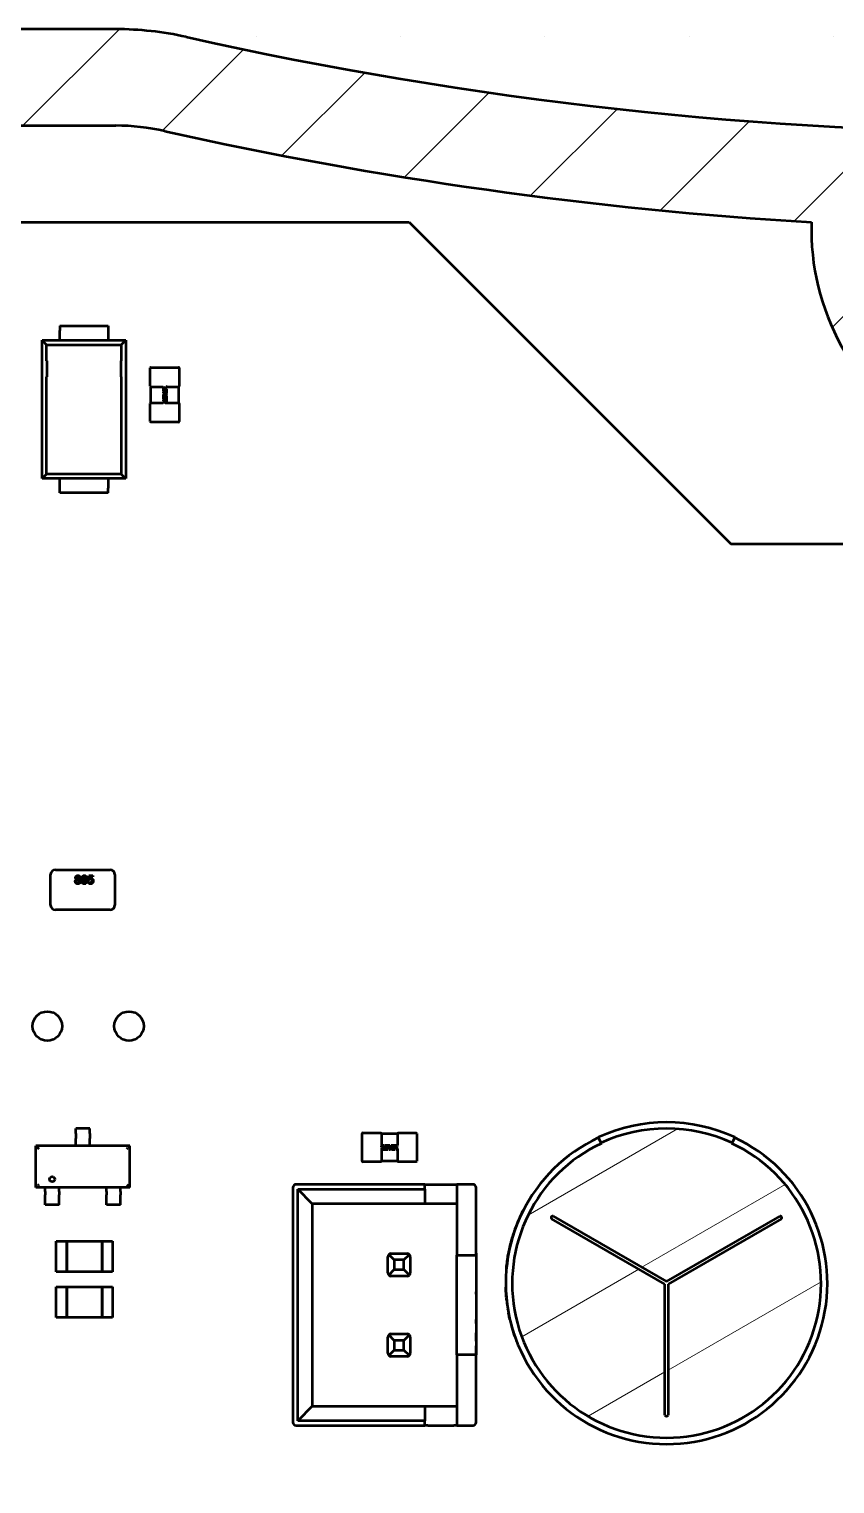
# Model space of a CAD drawing. Header units: millimetres. Extents: x 0 to 841, y 0 to 594.
# Drawn here: x 413.59 to 438.65, y 272.38 to 317.62 of the extents above; entities that cross this region are included whole.
import ezdxf

# ---------------------------------------------------------------- set-up
doc = ezdxf.new("R2010")
doc.units = ezdxf.units.MM
doc.layers.add('Hatch (ISO)', color=7, linetype='Continuous', lineweight=18)
doc.layers.add('Visible (ISO)', color=7, linetype='Continuous', lineweight=50)

msp = doc.modelspace()

# ---------------------------------------------------------------- hatches: boundary and pattern name
at = {"layer": 'Hatch (ISO)'}
h = msp.add_hatch(dxfattribs=at)
h.set_pattern_fill('ANSI31', color=256, scale=25.4, style=0)
h.set_pattern_definition([(45, (0, 0), (-2.245064, 2.245064), [])])
edge = h.paths.add_edge_path()
edge.add_ellipse((416.288, 307.621), major_axis=(-9.758, 2.186), ratio=1, start_angle=270, end_angle=282.6294)
edge.add_line((416.288, 317.621), (382.416, 317.621))
edge.add_ellipse((382.416, 312.621), major_axis=(-5, 0), ratio=1, start_angle=270, end_angle=360)
edge.add_line((377.416, 312.621), (377.416, 210.621))
edge.add_ellipse((382.416, 210.621), major_axis=(0, -5), ratio=1, start_angle=270, end_angle=360)
edge.add_line((382.416, 205.621), (416.288, 205.621))
edge.add_ellipse((416.288, 215.621), major_axis=(10, 0), ratio=1, start_angle=270, end_angle=282.6294)
edge.add_ellipse((445.416, 85.621), major_axis=(120.242, 26.942), ratio=1, start_angle=64.74122, end_angle=90, ccw=False)
edge.add_ellipse((474.544, 215.621), major_axis=(9.758, -2.186), ratio=1, start_angle=270, end_angle=282.6294)
edge.add_line((474.544, 205.621), (558.416, 205.621))
edge.add_ellipse((558.416, 210.621), major_axis=(5, 0), ratio=1, start_angle=270, end_angle=360)
edge.add_line((563.416, 210.621), (563.416, 312.621))
edge.add_ellipse((558.416, 312.621), major_axis=(0, 5), ratio=1, start_angle=270, end_angle=360)
edge.add_line((558.416, 317.621), (474.544, 317.621))
edge.add_ellipse((474.544, 307.621), major_axis=(-10, 0), ratio=1, start_angle=270, end_angle=282.6294)
edge.add_ellipse((445.416, 437.621), major_axis=(-120.242, -26.942), ratio=1, start_angle=64.74122, end_angle=90, ccw=False)
edge = h.paths.add_edge_path(flags=0)
edge.add_line((388.916, 208.621), (388.916, 210.621))
edge.add_ellipse((382.416, 210.621), major_axis=(0, 6.5), ratio=1, start_angle=270, end_angle=363.5049)
edge.add_line((382.019, 217.108), (380.416, 217.108))
edge.add_line((380.416, 217.108), (380.416, 221.814))
edge.add_spline(control_points=[(380.416, 221.814), (380.416, 222.421), (380.5, 223.145), (380.692, 224.324), (380.822, 224.956), (381.036, 226.225), (381.109, 226.863), (381.109, 228.037), (381.036, 228.675), (380.822, 229.944), (380.692, 230.576), (380.5, 231.755), (380.416, 232.479), (380.416, 233.086)], knot_values=[1.346639, 1.346639, 1.346639, 1.346639, 1.528836, 1.528836, 1.705012, 1.705012, 1.881187, 1.881187, 2.057362, 2.057362, 2.233538, 2.233538, 2.415734, 2.415734, 2.415734, 2.415734], degree=3, periodic=0)
edge.add_line((380.416, 233.086), (380.416, 241.621))
edge.add_ellipse((380.416, 244.121), major_axis=(2.5, 0), ratio=1, start_angle=270, end_angle=450)
edge.add_line((380.416, 246.621), (380.416, 276.621))
edge.add_ellipse((380.416, 279.121), major_axis=(2.5, 0), ratio=1, start_angle=270, end_angle=450)
edge.add_line((380.416, 281.621), (380.416, 306.121))
edge.add_line((380.416, 306.121), (382.489, 306.121))
edge.add_ellipse((382.416, 312.621), major_axis=(6.5, 0.073), ratio=1, start_angle=270, end_angle=359.355)
edge.add_line((388.916, 312.621), (388.916, 314.621))
edge.add_line((388.916, 314.621), (416.288, 314.621))
edge.add_ellipse((416.288, 307.621), major_axis=(7, 0), ratio=1, start_angle=77.3706, end_angle=90, ccw=False)
edge.add_ellipse((445.416, 437.621), major_axis=(123.169, -27.598), ratio=1, start_angle=270, end_angle=279.22446)
edge.add_ellipse((445.416, 311.397), major_axis=(-0.223, -7.497), ratio=1, start_angle=270, end_angle=453.4049)
edge.add_ellipse((445.416, 437.621), major_axis=(126.001, 7.497), ratio=1, start_angle=270, end_angle=279.22446)
edge.add_ellipse((474.544, 307.621), major_axis=(6.831, 1.531), ratio=1, start_angle=77.3706, end_angle=90, ccw=False)
edge.add_line((474.544, 314.621), (535.916, 314.621))
edge.add_ellipse((538.416, 314.621), major_axis=(0, -2.5), ratio=1, start_angle=270, end_angle=450)
edge.add_line((540.916, 314.621), (551.918, 314.621))
edge.add_line((551.918, 314.621), (551.918, 312.445))
edge.add_ellipse((558.416, 312.621), major_axis=(0.176, -6.498), ratio=1, start_angle=270, end_angle=359.0971)
edge.add_line((558.489, 306.121), (560.416, 306.121))
edge.add_line((560.416, 306.121), (560.416, 217.108))
edge.add_line((560.416, 217.108), (558.813, 217.108))
edge.add_ellipse((558.416, 210.621), major_axis=(-6.488, 0.397), ratio=1, start_angle=270, end_angle=361.9571)
edge.add_line((551.918, 210.796), (551.918, 208.621))
edge.add_line((551.918, 208.621), (540.916, 208.621))
edge.add_ellipse((538.416, 208.621), major_axis=(0, 2.5), ratio=1, start_angle=270, end_angle=450)
edge.add_line((535.916, 208.621), (474.544, 208.621))
edge.add_ellipse((474.544, 215.621), major_axis=(-7, 0), ratio=1, start_angle=77.3706, end_angle=90, ccw=False)
edge.add_ellipse((445.416, 85.621), major_axis=(-123.169, 27.598), ratio=1, start_angle=270, end_angle=279.22446)
edge.add_ellipse((445.416, 211.844), major_axis=(0.223, 7.497), ratio=1, start_angle=270, end_angle=453.4049)
edge.add_ellipse((445.416, 85.621), major_axis=(-126.001, -7.497), ratio=1, start_angle=270, end_angle=279.22446)
edge.add_ellipse((416.288, 215.621), major_axis=(-6.831, -1.531), ratio=1, start_angle=77.3706, end_angle=90, ccw=False)
edge.add_line((416.288, 208.621), (388.916, 208.621))
edge = h.paths.add_edge_path(flags=0)
edge.add_ellipse((557.666, 211.371), major_axis=(0, 2.172), ratio=1, start_angle=0, end_angle=360)
edge = h.paths.add_edge_path(flags=0)
edge.add_ellipse((557.666, 311.871), major_axis=(0, 2.172), ratio=1, start_angle=0, end_angle=360)
edge = h.paths.add_edge_path(flags=0)
edge.add_ellipse((383.166, 311.871), major_axis=(0, 2.172), ratio=1, start_angle=0, end_angle=360)
edge = h.paths.add_edge_path(flags=0)
edge.add_ellipse((383.166, 211.371), major_axis=(0, 2.172), ratio=1, start_angle=0, end_angle=360)
edge = h.paths.add_edge_path(flags=0)
edge.add_ellipse((445.416, 214.344), major_axis=(0, 2), ratio=1, start_angle=0, end_angle=360)
edge = h.paths.add_edge_path(flags=0)
edge.add_ellipse((445.416, 308.897), major_axis=(0, 2), ratio=1, start_angle=0, end_angle=360)
h = msp.add_hatch(dxfattribs=at)
h.set_pattern_fill('ANSI31', color=256, scale=25.4, angle=-15, style=0)
h.set_pattern_definition([(30, (0, 0), (-1.587501, 2.74963), [])])
edge = h.paths.add_edge_path()
edge.add_ellipse((433.416, 278.621), major_axis=(-4.365, 2.035), ratio=1, start_angle=270, end_angle=320)
edge.add_line((431.381, 282.985), (431.387, 282.972))
edge.add_ellipse((433.416, 278.621), major_axis=(-4.351, -2.029), ratio=1, start_angle=270, end_angle=580)
edge.add_line((435.445, 282.972), (435.451, 282.985))
edge = h.paths.add_edge_path(flags=0)
edge.add_ellipse((433.416, 274.547), major_axis=(-0.0267, -0.05), ratio=1, start_angle=326.1635, end_angle=450)
edge.add_line((433.466, 274.521), (433.466, 278.592))
edge.add_line((433.466, 278.592), (436.992, 280.627))
edge.add_ellipse((436.941, 280.656), major_axis=(0.0583, -0.0009), ratio=1, start_angle=331.8035, end_angle=450)
edge.add_line((436.942, 280.714), (433.416, 278.678))
edge.add_line((433.416, 278.678), (429.89, 280.714))
edge.add_ellipse((429.874, 280.666), major_axis=(-0.0385, 0.0333), ratio=1, start_angle=291.6939, end_angle=450)
edge.add_line((429.84, 280.627), (433.366, 278.592))
edge.add_line((433.366, 278.592), (433.366, 274.521))

# ---------------------------------------------------------------- linework, layer by layer
at = {"layer": 'Visible (ISO)'}
for p, q in [((416.288, 317.621), (382.416, 317.621)), ((388.916, 314.621), (416.288, 314.621)), ((405.916, 311.621), (425.416, 311.621)), ((425.416, 311.621), (435.416, 301.621)), ((414.551, 308.399), (414.551, 308.249)), ((414.551, 308.399), (416.051, 308.399)), ((414.551, 307.949), (414.551, 308.249)), ((416.051, 308.399), (416.051, 308.249)), ((416.051, 308.249), (416.051, 307.949)), ((414.001, 307.949), (414.141, 307.81)), ((414.001, 303.649), (414.001, 307.949)), ((414.001, 307.949), (414.551, 307.949)), ((414.141, 307.81), (416.46, 307.81)), ((414.141, 307.31), (414.141, 307.81)), ((414.551, 307.949), (416.051, 307.949)), ((416.051, 307.949), (416.601, 307.949)), ((416.46, 307.81), (416.601, 307.949)), ((416.46, 307.81), (416.46, 307.31)), ((416.601, 307.949), (416.601, 303.649)), ((414.142, 307.31), (414.142, 306.81)), ((416.46, 306.81), (416.46, 307.31)), ((414.141, 303.788), (414.141, 306.81)), ((416.46, 306.81), (416.46, 303.788)), ((417.364, 306.523), (417.364, 307.086)), ((417.383, 307.104), (418.245, 307.104)), ((418.264, 307.086), (418.264, 306.523)), ((417.383, 306.004), (417.383, 306.504)), ((417.383, 306.504), (417.402, 306.504)), ((417.402, 306.504), (417.759, 306.504)), ((417.759, 306.505), (417.759, 306.37)), ((417.759, 306.37), (417.88, 306.335)), ((417.759, 306.355), (417.759, 306.302)), ((417.88, 306.32), (417.759, 306.355)), ((417.759, 306.302), (417.845, 306.26)), ((417.88, 306.264), (417.772, 306.321)), ((417.772, 306.321), (417.88, 306.29)), ((417.782, 306.397), (417.783, 306.452)), ((417.805, 306.391), (417.782, 306.397)), ((417.783, 306.452), (417.783, 306.489)), ((417.783, 306.489), (417.88, 306.461)), ((417.827, 306.436), (417.805, 306.442)), ((417.805, 306.442), (417.805, 306.391)), ((417.827, 306.384), (417.827, 306.436)), ((417.857, 306.376), (417.827, 306.384)), ((417.88, 306.495), (417.845, 306.505)), ((417.848, 306.504), (418.227, 306.504)), ((417.88, 306.426), (417.857, 306.432)), ((417.857, 306.432), (417.857, 306.376)), ((417.88, 306.461), (417.88, 306.495)), ((417.88, 306.335), (417.88, 306.426)), ((417.88, 306.29), (417.88, 306.32)), ((418.227, 306.504), (418.245, 306.504)), ((418.245, 306.504), (418.245, 306.004)), ((417.364, 305.423), (417.364, 305.986)), ((417.383, 306.004), (417.402, 306.004)), ((417.402, 306.004), (417.759, 306.004)), ((417.845, 306.26), (417.759, 306.264)), ((417.759, 306.264), (417.759, 306.213)), ((417.759, 306.213), (417.857, 306.185)), ((417.782, 306.195), (417.759, 306.201)), ((417.759, 306.201), (417.759, 306.112)), ((417.759, 306.112), (417.88, 306.078)), ((417.814, 306.037), (417.759, 306.093)), ((417.759, 306.093), (417.759, 306.054)), ((417.759, 306.054), (417.81, 306.004)), ((417.807, 306.004), (417.759, 306.017)), ((417.759, 306.017), (417.759, 306.004)), ((417.88, 306.207), (417.773, 306.238)), ((417.773, 306.238), (417.88, 306.232)), ((417.782, 306.14), (417.782, 306.195)), ((417.805, 306.133), (417.782, 306.14)), ((417.804, 306.004), (417.809, 306.004)), ((417.827, 306.178), (417.805, 306.185)), ((417.805, 306.185), (417.805, 306.133)), ((417.88, 306.064), (417.814, 306.037)), ((417.82, 306.004), (417.88, 306.028)), ((417.822, 306.004), (418.227, 306.004)), ((417.827, 306.127), (417.827, 306.178)), ((417.857, 306.118), (417.827, 306.127)), ((417.857, 306.185), (417.857, 306.118)), ((417.88, 306.232), (417.88, 306.264)), ((417.88, 306.078), (417.88, 306.207)), ((417.88, 306.028), (417.88, 306.064)), ((418.227, 306.004), (418.245, 306.004)), ((418.264, 305.986), (418.264, 305.423)), ((418.245, 305.404), (417.383, 305.404)), ((414.141, 303.788), (414.001, 303.649)), ((414.551, 303.649), (414.001, 303.649)), ((416.46, 303.788), (414.141, 303.788)), ((416.051, 303.649), (414.551, 303.649)), ((414.551, 303.349), (414.551, 303.649)), ((416.601, 303.649), (416.051, 303.649)), ((416.051, 303.649), (416.051, 303.349)), ((416.46, 303.788), (416.601, 303.649)), ((414.551, 303.199), (414.551, 303.349)), ((416.051, 303.199), (414.551, 303.199)), ((416.051, 303.199), (416.051, 303.349)), ((435.416, 301.621), (455.416, 301.621)), ((414.414, 291.483), (414.764, 291.483)), ((414.764, 291.483), (415.764, 291.483)), ((415.764, 291.483), (416.114, 291.483)), ((414.264, 290.383), (414.264, 291.333)), ((415.425, 291.115), (415.458, 291.118)), ((415.429, 291.168), (415.455, 291.299)), ((415.462, 291.164), (415.429, 291.168)), ((415.455, 291.299), (415.577, 291.299)), ((415.482, 291.266), (415.469, 291.2)), ((415.577, 291.266), (415.482, 291.266)), ((415.577, 291.299), (415.577, 291.266)), ((416.264, 291.333), (416.264, 290.383)), ((414.764, 290.233), (414.414, 290.233)), ((415.764, 290.233), (414.764, 290.233)), ((416.114, 290.233), (415.764, 290.233)), ((415.047, 283.278), (415.047, 283.435)), ((415.482, 283.435), (415.047, 283.435)), ((415.047, 283.278), (415.047, 283.171)), ((415.482, 283.278), (415.482, 283.435)), ((415.482, 283.278), (415.482, 283.171)), ((423.95, 282.419), (423.95, 283.282)), ((423.969, 283.301), (424.531, 283.301)), ((424.55, 283.282), (425.05, 283.282)), ((424.55, 283.282), (424.55, 283.263)), ((424.55, 283.263), (424.55, 282.905)), ((425.05, 283.282), (425.05, 283.263)), ((425.05, 283.263), (425.05, 282.905)), ((425.069, 283.301), (425.631, 283.301)), ((425.65, 283.282), (425.65, 282.419)), ((413.805, 281.6), (413.805, 282.9)), ((416.725, 282.9), (413.805, 282.9)), ((413.805, 282.9), (413.866, 282.838)), ((413.866, 282.838), (413.898, 282.806)), ((415.047, 283.171), (415.047, 283.13)), ((415.047, 283.024), (415.047, 283.13)), ((415.047, 282.9), (415.047, 283.024)), ((415.482, 282.9), (415.047, 282.9)), ((415.482, 283.171), (415.482, 283.13)), ((415.482, 283.024), (415.482, 283.13)), ((415.482, 282.9), (415.482, 283.024)), ((416.631, 282.806), (416.663, 282.838)), ((416.725, 282.9), (416.663, 282.838)), ((416.725, 281.6), (416.725, 282.9)), ((424.599, 282.905), (424.549, 282.855)), ((424.549, 282.858), (424.563, 282.905)), ((424.563, 282.905), (424.549, 282.905)), ((424.549, 282.844), (424.573, 282.785)), ((424.55, 282.86), (424.55, 282.856)), ((424.55, 282.843), (424.55, 282.438)), ((424.573, 282.785), (424.61, 282.785)), ((424.583, 282.85), (424.639, 282.905)), ((424.61, 282.785), (424.583, 282.85)), ((424.639, 282.905), (424.599, 282.905)), ((424.658, 282.905), (424.623, 282.785)), ((424.623, 282.785), (424.753, 282.785)), ((424.747, 282.905), (424.658, 282.905)), ((424.664, 282.808), (424.673, 282.838)), ((424.731, 282.808), (424.664, 282.808)), ((424.673, 282.838), (424.724, 282.838)), ((424.679, 282.86), (424.686, 282.882)), ((424.731, 282.86), (424.679, 282.86)), ((424.686, 282.882), (424.74, 282.882)), ((424.724, 282.838), (424.731, 282.86)), ((424.759, 282.905), (424.731, 282.808)), ((424.74, 282.882), (424.747, 282.905)), ((424.753, 282.785), (424.784, 282.892)), ((424.81, 282.905), (424.759, 282.905)), ((424.784, 282.892), (424.778, 282.785)), ((424.778, 282.785), (424.81, 282.785)), ((424.848, 282.905), (424.805, 282.819)), ((424.805, 282.819), (424.81, 282.905)), ((424.81, 282.785), (424.867, 282.893)), ((424.867, 282.893), (424.836, 282.785)), ((424.836, 282.785), (424.866, 282.785)), ((424.901, 282.905), (424.848, 282.905)), ((424.866, 282.785), (424.901, 282.905)), ((424.915, 282.905), (424.881, 282.785)), ((424.881, 282.785), (424.972, 282.785)), ((425.051, 282.905), (424.915, 282.905)), ((424.921, 282.808), (424.93, 282.838)), ((424.978, 282.808), (424.921, 282.808)), ((424.93, 282.838), (424.982, 282.838)), ((424.936, 282.86), (424.943, 282.882)), ((424.988, 282.86), (424.936, 282.86)), ((424.943, 282.882), (424.998, 282.882)), ((424.972, 282.785), (424.978, 282.808)), ((424.982, 282.838), (424.988, 282.86)), ((424.998, 282.882), (425.035, 282.882)), ((425.035, 282.882), (425.007, 282.785)), ((425.007, 282.785), (425.041, 282.785)), ((425.041, 282.785), (425.051, 282.819)), ((425.05, 282.817), (425.05, 282.438)), ((431.381, 282.985), (431.299, 283.161)), ((431.381, 282.985), (431.387, 282.972)), ((435.445, 282.972), (435.451, 282.985)), ((435.451, 282.985), (435.533, 283.161)), ((424.531, 282.401), (423.969, 282.401)), ((424.55, 282.438), (424.55, 282.419)), ((425.05, 282.419), (424.55, 282.419)), ((425.05, 282.438), (425.05, 282.419)), ((425.631, 282.401), (425.069, 282.401)), ((413.805, 281.6), (413.866, 281.661)), ((416.725, 281.6), (413.805, 281.6)), ((413.898, 281.693), (413.866, 281.661)), ((414.092, 281.476), (414.092, 281.6)), ((414.527, 281.6), (414.092, 281.6)), ((414.092, 281.476), (414.092, 281.369)), ((414.527, 281.476), (414.527, 281.6)), ((414.527, 281.476), (414.527, 281.369)), ((416.002, 281.476), (416.002, 281.6)), ((416.437, 281.6), (416.002, 281.6)), ((416.002, 281.476), (416.002, 281.369)), ((416.437, 281.476), (416.437, 281.6)), ((416.437, 281.476), (416.437, 281.369)), ((416.631, 281.693), (416.663, 281.661)), ((416.725, 281.6), (416.663, 281.661)), ((421.797, 281.598), (421.797, 274.298)), ((425.897, 281.698), (421.897, 281.698)), ((421.947, 274.348), (421.947, 281.548)), ((421.947, 281.548), (425.897, 281.548)), ((422.397, 281.098), (421.947, 281.548)), ((425.897, 281.548), (425.897, 281.698)), ((425.897, 281.698), (425.997, 281.698)), ((425.897, 281.548), (425.897, 281.098)), ((425.997, 281.698), (426.797, 281.698)), ((426.797, 281.698), (426.897, 281.698)), ((427.397, 281.698), (426.897, 281.698)), ((426.897, 281.698), (426.897, 279.498)), ((427.497, 279.498), (427.497, 281.598)), ((414.092, 281.329), (414.092, 281.369)), ((414.092, 281.222), (414.092, 281.329)), ((414.092, 281.065), (414.092, 281.222)), ((414.527, 281.065), (414.092, 281.065)), ((414.527, 281.329), (414.527, 281.369)), ((414.527, 281.222), (414.527, 281.329)), ((414.527, 281.065), (414.527, 281.222)), ((416.002, 281.329), (416.002, 281.369)), ((416.002, 281.222), (416.002, 281.329)), ((416.002, 281.065), (416.002, 281.222)), ((416.437, 281.065), (416.002, 281.065)), ((416.437, 281.329), (416.437, 281.369)), ((416.437, 281.222), (416.437, 281.329)), ((416.437, 281.065), (416.437, 281.222)), ((425.897, 281.098), (422.397, 281.098)), ((422.397, 281.098), (422.397, 274.798)), ((425.997, 281.098), (425.897, 281.098)), ((426.797, 281.098), (425.997, 281.098)), ((426.897, 281.098), (426.797, 281.098)), ((428.97, 280.91), (428.971, 280.91)), ((433.366, 278.592), (429.84, 280.627)), ((429.89, 280.714), (433.416, 278.678)), ((433.416, 278.678), (436.942, 280.714)), ((436.992, 280.627), (433.466, 278.592)), ((428.732, 280.372), (428.733, 280.372)), ((414.439, 278.981), (414.439, 279.93)), ((414.439, 279.93), (414.763, 279.93)), ((414.763, 279.93), (414.763, 278.981)), ((414.764, 278.981), (414.764, 279.93)), ((414.764, 279.93), (415.863, 279.93)), ((415.863, 279.93), (415.863, 278.981)), ((415.864, 278.981), (415.864, 279.93)), ((415.864, 279.93), (416.188, 279.93)), ((416.188, 279.93), (416.188, 278.981)), ((424.747, 278.948), (424.747, 279.448)), ((424.947, 279.348), (424.776, 279.518)), ((424.847, 279.548), (425.347, 279.548)), ((425.247, 279.348), (424.947, 279.348)), ((424.947, 279.348), (424.947, 279.048)), ((425.247, 279.348), (425.418, 279.518)), ((425.247, 279.048), (425.247, 279.348)), ((425.447, 279.448), (425.447, 278.948)), ((426.897, 279.498), (427.497, 279.498)), ((426.897, 279.398), (426.897, 279.498)), ((426.897, 276.498), (426.897, 279.398)), ((427.498, 279.56), (427.497, 279.56)), ((427.497, 279.498), (427.497, 279.398)), ((427.498, 279.446), (427.497, 279.446)), ((427.498, 279.404), (427.497, 279.404)), ((427.497, 279.398), (427.497, 276.498)), ((427.498, 279.285), (427.497, 279.285)), ((427.498, 279.269), (427.497, 279.269)), ((427.498, 279.181), (427.497, 279.181)), ((427.498, 279.56), (427.498, 279.446)), ((427.498, 279.446), (427.498, 279.404)), ((427.498, 279.404), (427.498, 279.285)), ((427.498, 279.269), (427.498, 279.224)), ((427.498, 279.224), (427.498, 279.181)), ((427.498, 279.181), (427.498, 279.067)), ((428.468, 279.349), (428.469, 279.349)), ((428.493, 279.503), (428.495, 279.503)), ((414.763, 278.981), (414.439, 278.981)), ((415.863, 278.981), (414.764, 278.981)), ((416.188, 278.981), (415.864, 278.981)), ((424.776, 278.877), (424.947, 279.048)), ((425.347, 278.848), (424.847, 278.848)), ((424.947, 279.048), (425.247, 279.048)), ((425.418, 278.877), (425.247, 279.048)), ((427.498, 279.067), (427.497, 279.067)), ((427.498, 279.025), (427.497, 279.025)), ((427.498, 278.907), (427.497, 278.907)), ((427.498, 278.891), (427.497, 278.891)), ((427.498, 279.067), (427.498, 279.025)), ((427.498, 279.025), (427.498, 278.907)), ((427.498, 278.907), (427.498, 278.891)), ((427.498, 278.891), (427.498, 278.846)), ((427.498, 278.846), (427.498, 278.73)), ((427.498, 278.73), (427.498, 278.643)), ((428.415, 278.675), (428.416, 278.675)), ((428.416, 278.735), (428.417, 278.735)), ((428.416, 278.732), (428.416, 278.735)), ((428.416, 278.732), (428.417, 278.732)), ((428.416, 278.73), (428.417, 278.73)), ((428.416, 278.727), (428.416, 278.73)), ((428.416, 278.727), (428.417, 278.727)), ((428.435, 279.065), (428.436, 279.065)), ((414.439, 277.56), (414.439, 278.509)), ((414.439, 278.509), (414.763, 278.509)), ((414.763, 278.509), (414.763, 277.56)), ((414.764, 277.56), (414.764, 278.509)), ((414.764, 278.509), (415.863, 278.509)), ((415.863, 278.509), (415.863, 277.56)), ((415.864, 277.56), (415.864, 278.509)), ((415.864, 278.509), (416.188, 278.509)), ((416.188, 278.509), (416.188, 277.56)), ((427.498, 278.643), (427.497, 278.643)), ((427.498, 278.641), (427.497, 278.641)), ((427.498, 278.592), (427.497, 278.592)), ((427.498, 278.584), (427.497, 278.584)), ((427.498, 278.579), (427.497, 278.579)), ((427.498, 278.422), (427.497, 278.422)), ((427.498, 278.42), (427.497, 278.42)), ((427.498, 278.382), (427.497, 278.382)), ((427.498, 278.381), (427.497, 278.381)), ((427.498, 278.381), (427.497, 278.381)), ((427.498, 278.361), (427.497, 278.361)), ((427.498, 278.643), (427.498, 278.641)), ((427.498, 278.641), (427.498, 278.592)), ((427.498, 278.592), (427.498, 278.584)), ((427.498, 278.584), (427.498, 278.579)), ((427.498, 278.579), (427.498, 278.422)), ((427.498, 278.422), (427.498, 278.42)), ((427.498, 278.42), (427.498, 278.407)), ((427.498, 278.407), (427.498, 278.382)), ((427.498, 278.382), (427.498, 278.381)), ((427.498, 278.381), (427.498, 278.381)), ((427.498, 278.288), (427.498, 278.361)), ((427.498, 278.288), (427.498, 278.176)), ((428.416, 278.516), (428.417, 278.516)), ((428.416, 278.498), (428.417, 278.498)), ((428.418, 278.437), (428.418, 278.437)), ((433.366, 274.521), (433.366, 278.592)), ((433.466, 278.592), (433.466, 274.521)), ((427.498, 278.131), (427.497, 278.131)), ((427.498, 278.118), (427.497, 278.118)), ((427.498, 277.998), (427.497, 277.998)), ((427.498, 277.959), (427.497, 277.959)), ((427.498, 277.957), (427.497, 277.957)), ((427.498, 277.956), (427.497, 277.956)), ((427.498, 277.953), (427.497, 277.953)), ((427.498, 278.176), (427.498, 278.131)), ((427.498, 278.118), (427.498, 277.998)), ((427.498, 277.998), (427.498, 277.959)), ((427.498, 277.959), (427.498, 277.957)), ((427.498, 277.957), (427.498, 277.956)), ((427.498, 277.956), (427.498, 277.953)), ((428.433, 278.192), (428.434, 278.192)), ((428.436, 278.165), (428.437, 278.165)), ((428.436, 278.164), (428.436, 278.165)), ((428.436, 278.164), (428.437, 278.164)), ((428.436, 278.163), (428.437, 278.163)), ((428.441, 278.113), (428.442, 278.113)), ((428.441, 278.11), (428.441, 278.113)), ((428.441, 278.11), (428.442, 278.11)), ((428.467, 277.901), (428.468, 277.901)), ((428.468, 277.894), (428.469, 277.894)), ((428.47, 277.883), (428.471, 277.883)), ((428.48, 277.818), (428.481, 277.818)), ((428.48, 277.815), (428.48, 277.818)), ((428.48, 277.815), (428.481, 277.815)), ((428.482, 277.803), (428.481, 277.809)), ((428.483, 277.801), (428.482, 277.803)), ((414.763, 277.56), (414.439, 277.56)), ((415.863, 277.56), (414.764, 277.56)), ((416.188, 277.56), (415.864, 277.56)), ((427.498, 277.706), (427.497, 277.706)), ((427.498, 277.493), (427.497, 277.493)), ((427.498, 277.377), (427.497, 277.377)), ((427.498, 277.706), (427.498, 277.493)), ((427.498, 277.377), (427.498, 277.493)), ((427.498, 277.377), (427.498, 277.083)), ((428.519, 277.606), (428.518, 277.608)), ((428.546, 277.485), (428.547, 277.485)), ((428.551, 277.464), (428.552, 277.464)), ((424.747, 276.448), (424.747, 276.948)), ((424.947, 276.848), (424.776, 277.018)), ((424.847, 277.048), (425.347, 277.048)), ((425.247, 276.848), (425.418, 277.018)), ((425.447, 276.948), (425.447, 276.448)), ((427.498, 276.822), (427.498, 277.083)), ((428.59, 277.31), (428.589, 277.313)), ((428.591, 277.306), (428.592, 277.306)), ((428.606, 277.25), (428.608, 277.25)), ((428.652, 277.098), (428.653, 277.098)), ((428.692, 276.98), (428.693, 276.98)), ((428.699, 276.959), (428.7, 276.959)), ((424.776, 276.377), (424.947, 276.548)), ((425.247, 276.848), (424.947, 276.848)), ((424.947, 276.848), (424.947, 276.548)), ((424.947, 276.548), (425.247, 276.548)), ((425.247, 276.548), (425.247, 276.848)), ((425.418, 276.377), (425.247, 276.548)), ((426.897, 276.398), (426.897, 276.498)), ((427.498, 276.726), (427.497, 276.726)), ((427.497, 276.498), (427.497, 276.398)), ((427.498, 276.822), (427.498, 276.726)), ((427.498, 276.726), (427.498, 276.676)), ((427.498, 276.426), (427.498, 276.676)), ((427.498, 276.322), (427.498, 276.426)), ((428.758, 276.801), (428.759, 276.801)), ((428.78, 276.745), (428.781, 276.745)), ((428.844, 276.593), (428.845, 276.593)), ((425.347, 276.348), (424.847, 276.348)), ((427.497, 276.398), (426.897, 276.398)), ((426.897, 276.398), (426.897, 274.198)), ((427.497, 274.298), (427.497, 276.398)), ((427.498, 276.322), (427.497, 276.322)), ((422.397, 274.798), (421.947, 274.348)), ((422.397, 274.798), (425.897, 274.798)), ((425.897, 274.798), (425.997, 274.798)), ((425.897, 274.798), (425.897, 274.348)), ((425.997, 274.798), (426.797, 274.798)), ((426.797, 274.798), (426.897, 274.798)), ((421.897, 274.198), (425.897, 274.198)), ((425.897, 274.348), (421.947, 274.348)), ((425.897, 274.198), (425.897, 274.348)), ((425.997, 274.198), (425.897, 274.198)), ((425.997, 274.198), (426.797, 274.198)), ((426.897, 274.198), (426.797, 274.198)), ((426.897, 274.198), (427.397, 274.198))]:
    msp.add_line(p, q, dxfattribs=at)
for centre, radius in [((414.162, 286.621), 0.457), ((416.702, 286.621), 0.457), ((414.31, 281.86), 0.0812)]:
    msp.add_circle(centre, radius, dxfattribs=at)
for centre, radius, start, end in [((416.288, 307.621), 10, 77.3706, 90), ((445.416, 437.621), 123.223, 257.37061, 282.62939), ((416.288, 307.621), 7, 77.3706, 90), ((445.416, 437.621), 126.223, 257.37061, 266.59507), ((445.416, 311.397), 7.5, 178.2975, 1.7025), ((417.383, 307.086), 0.0187, 90, 180), ((418.245, 307.086), 0.0187, 0, 90), ((417.383, 306.523), 0.0187, 180, 270), ((418.245, 306.523), 0.0187, 270, 0), ((417.383, 305.986), 0.0187, 90, 180), ((418.245, 305.986), 0.0187, 0, 90), ((417.383, 305.423), 0.0187, 180, 270), ((418.245, 305.423), 0.0187, 270, 0), ((414.414, 291.333), 0.15, 90, 180), ((416.114, 291.333), 0.15, 0, 90), ((414.414, 290.383), 0.15, 180, 270), ((416.114, 290.383), 0.15, 270, 0), ((423.969, 283.282), 0.0187, 90, 180), ((424.531, 283.282), 0.0187, 0, 90), ((425.069, 283.282), 0.0187, 90, 180), ((425.631, 283.282), 0.0187, 0, 90), ((433.416, 278.621), 5.01, 65, 115), ((433.416, 278.621), 4.816, 65, 115), ((433.416, 278.621), 5, 115, 65), ((433.416, 278.621), 4.801, 115, 65), ((423.969, 282.419), 0.0187, 180, 270), ((424.531, 282.419), 0.0187, 270, 0), ((425.069, 282.419), 0.0187, 180, 270), ((425.631, 282.419), 0.0187, 270, 0), ((421.897, 281.598), 0.1, 90, 180), ((427.397, 281.598), 0.1, 0, 90), ((429.874, 280.666), 0.0509, 70.847, 229.153), ((436.941, 280.656), 0.0583, 330.9017, 89.0983), ((424.847, 279.448), 0.1, 135, 180), ((424.847, 279.448), 0.1, 90, 135), ((425.347, 279.448), 0.1, 45, 90), ((425.347, 279.448), 0.1, 0, 45), ((424.847, 278.948), 0.1, 180, 225), ((424.847, 278.948), 0.1, 225, 270), ((425.347, 278.948), 0.1, 270, 315), ((425.347, 278.948), 0.1, 315, 0), ((424.847, 276.948), 0.1, 135, 180), ((424.847, 276.948), 0.1, 90, 135), ((425.347, 276.948), 0.1, 45, 90), ((425.347, 276.948), 0.1, 0, 45), ((424.847, 276.448), 0.1, 180, 225), ((425.347, 276.448), 0.1, 315, 0), ((424.847, 276.448), 0.1, 225, 270), ((425.347, 276.448), 0.1, 270, 315), ((421.897, 274.298), 0.1, 180, 270), ((427.397, 274.298), 0.1, 270, 0), ((433.416, 274.547), 0.0567, 208.0818, 331.9183)]:
    msp.add_arc(centre, radius, start, end, dxfattribs=at)
for centre, major_axis, ratio, start_param, end_param in [((433.416, 278.621), (4.998, 0.174), 0.999995, 3.085498, 3.095998), ((433.416, 278.621), (-5.001, 0), 0.999975, 6.272325, 6.304207), ((433.416, 278.621), (-5.001, 0), 0.999975, 6.260909, 6.261248), ((433.416, 278.621), (-5.001, 0), 0.999975, 0.102207, 0.144423), ((433.416, 278.621), (-5.001, 0), 0.999975, 0.144423, 0.145776), ((433.416, 278.621), (4.957, 0.666), 0.999996, 3.153892, 3.156112), ((433.416, 278.621), (-1.058, 4.888), 1, 1.505707, 1.518967), ((433.416, 278.621), (-1.555, 4.753), 1, 1.41638, 1.439937), ((433.416, 278.621), (-5.001, 0), 0.999975, 0.22907, 0.2334), ((463.479, 278.555), (-35.058, 0), 0.362554, 0.085959, 0.098427), ((433.416, 278.621), (4.793, 1.429), 0.999995, 3.117802, 3.129457), ((464.979, 278.514), (-36.552, 0), 0.349299, 0.099194, 0.111168), ((460.64, 278.438), (-32.2, 0), 0.362554, 0.126982, 0.140621), ((433.416, 278.621), (4.727, 1.632), 0.999998, 3.181599, 3.193681), ((461.501, 278.36), (-33.046, 0), 0.349299, 0.140334, 0.153649)]:
    msp.add_ellipse(centre, major_axis=major_axis, ratio=ratio, start_param=start_param, end_param=end_param, dxfattribs=at)
for points, knots in [([(415.03, 291.121), (415.03, 291.123), (415.03, 291.127), (415.031, 291.133), (415.032, 291.139), (415.033, 291.144), (415.035, 291.15), (415.037, 291.155), (415.04, 291.159), (415.043, 291.164), (415.046, 291.168), (415.05, 291.171), (415.054, 291.175), (415.058, 291.178), (415.063, 291.181), (415.068, 291.183), (415.073, 291.185), (415.077, 291.186), (415.079, 291.187)], [0, 0, 0, 0, 0.069834, 0.137027, 0.201482, 0.26454, 0.325973, 0.386386, 0.445761, 0.505612, 0.565114, 0.62475, 0.684179, 0.744219, 0.805179, 0.868395, 0.933204, 1, 1, 1, 1]), ([(415.113, 291.042), (415.11, 291.043), (415.104, 291.043), (415.095, 291.044), (415.087, 291.046), (415.079, 291.048), (415.072, 291.051), (415.065, 291.055), (415.059, 291.06), (415.053, 291.065), (415.048, 291.071), (415.043, 291.077), (415.039, 291.084), (415.036, 291.09), (415.033, 291.098), (415.032, 291.105), (415.03, 291.113), (415.03, 291.119), (415.03, 291.121)], [0, 0, 0, 0, 0.070442, 0.138089, 0.203178, 0.266139, 0.327929, 0.38919, 0.450254, 0.512347, 0.573843, 0.633933, 0.69346, 0.752479, 0.812386, 0.87307, 0.935184, 1, 1, 1, 1]), ([(415.04, 291.238), (415.04, 291.24), (415.04, 291.244), (415.041, 291.251), (415.043, 291.257), (415.045, 291.263), (415.048, 291.269), (415.051, 291.274), (415.055, 291.279), (415.06, 291.284), (415.065, 291.288), (415.07, 291.292), (415.076, 291.295), (415.083, 291.298), (415.09, 291.3), (415.097, 291.302), (415.104, 291.302), (415.11, 291.303), (415.112, 291.303)], [0, 0, 0, 0, 0.062131, 0.121966, 0.18057, 0.238576, 0.296, 0.354359, 0.413781, 0.475098, 0.53728, 0.598918, 0.661235, 0.724322, 0.789217, 0.856397, 0.926508, 1, 1, 1, 1]), ([(415.079, 291.187), (415.076, 291.188), (415.07, 291.19), (415.062, 291.195), (415.055, 291.2), (415.05, 291.207), (415.045, 291.213), (415.042, 291.221), (415.041, 291.229), (415.04, 291.235), (415.04, 291.238)], [0, 0, 0, 0, 0.145359, 0.278702, 0.403602, 0.521669, 0.637521, 0.753704, 0.873213, 1, 1, 1, 1]), ([(415.112, 291.171), (415.11, 291.171), (415.106, 291.171), (415.101, 291.17), (415.096, 291.169), (415.092, 291.167), (415.087, 291.166), (415.083, 291.163), (415.079, 291.16), (415.076, 291.157), (415.073, 291.153), (415.07, 291.15), (415.068, 291.146), (415.066, 291.141), (415.065, 291.137), (415.064, 291.132), (415.063, 291.127), (415.063, 291.124), (415.063, 291.122)], [0, 0, 0, 0, 0.070952, 0.139089, 0.20356, 0.266424, 0.327517, 0.387861, 0.447899, 0.508819, 0.569482, 0.629036, 0.688378, 0.748068, 0.80863, 0.870231, 0.933683, 1, 1, 1, 1]), ([(415.063, 291.122), (415.063, 291.12), (415.063, 291.116), (415.064, 291.109), (415.066, 291.103), (415.068, 291.097), (415.071, 291.091), (415.075, 291.086), (415.08, 291.082), (415.086, 291.078), (415.093, 291.076), (415.099, 291.074), (415.106, 291.072), (415.111, 291.072), (415.113, 291.072)], [0, 0, 0, 0, 0.079823, 0.159857, 0.239733, 0.321365, 0.402584, 0.483266, 0.566017, 0.653071, 0.741856, 0.828591, 0.914281, 1, 1, 1, 1]), ([(415.113, 291.273), (415.111, 291.273), (415.108, 291.273), (415.104, 291.272), (415.1, 291.272), (415.096, 291.27), (415.092, 291.269), (415.089, 291.267), (415.086, 291.265), (415.083, 291.262), (415.079, 291.257), (415.075, 291.251), (415.073, 291.245), (415.073, 291.24), (415.073, 291.238)], [0, 0, 0, 0, 0.076236, 0.148618, 0.218239, 0.284252, 0.348258, 0.410656, 0.472862, 0.534195, 0.653476, 0.767767, 0.881713, 1, 1, 1, 1]), ([(415.073, 291.238), (415.073, 291.235), (415.073, 291.23), (415.075, 291.223), (415.079, 291.216), (415.082, 291.212), (415.086, 291.208), (415.089, 291.206), (415.092, 291.205), (415.096, 291.203), (415.1, 291.202), (415.104, 291.201), (415.108, 291.201), (415.111, 291.201), (415.113, 291.201)], [0, 0, 0, 0, 0.127394, 0.246182, 0.361268, 0.47714, 0.536327, 0.595672, 0.656619, 0.718836, 0.783582, 0.851588, 0.923927, 1, 1, 1, 1]), ([(415.112, 291.303), (415.115, 291.303), (415.12, 291.302), (415.128, 291.302), (415.135, 291.3), (415.142, 291.298), (415.148, 291.295), (415.154, 291.292), (415.16, 291.288), (415.165, 291.284), (415.17, 291.279), (415.174, 291.274), (415.177, 291.268), (415.18, 291.262), (415.182, 291.256), (415.184, 291.25), (415.185, 291.244), (415.185, 291.239), (415.185, 291.237)], [0, 0, 0, 0, 0.073201, 0.142587, 0.209625, 0.274883, 0.337931, 0.400462, 0.462501, 0.525005, 0.586689, 0.646813, 0.705215, 0.762881, 0.820728, 0.879295, 0.938511, 1, 1, 1, 1]), ([(415.162, 291.121), (415.162, 291.123), (415.162, 291.126), (415.161, 291.131), (415.16, 291.136), (415.159, 291.141), (415.157, 291.145), (415.154, 291.149), (415.152, 291.153), (415.149, 291.157), (415.145, 291.16), (415.141, 291.163), (415.137, 291.165), (415.133, 291.167), (415.128, 291.169), (415.123, 291.17), (415.117, 291.171), (415.114, 291.171), (415.112, 291.171)], [0, 0, 0, 0, 0.066616, 0.130424, 0.192671, 0.252969, 0.31288, 0.3722, 0.431927, 0.492422, 0.552771, 0.613262, 0.673556, 0.73432, 0.796858, 0.861769, 0.928863, 1, 1, 1, 1]), ([(415.152, 291.236), (415.152, 291.239), (415.152, 291.244), (415.15, 291.251), (415.146, 291.257), (415.143, 291.262), (415.139, 291.265), (415.136, 291.267), (415.133, 291.269), (415.129, 291.27), (415.125, 291.272), (415.121, 291.272), (415.117, 291.273), (415.114, 291.273), (415.113, 291.273)], [0, 0, 0, 0, 0.123386, 0.241435, 0.357449, 0.476714, 0.53789, 0.59927, 0.660352, 0.723007, 0.787876, 0.85536, 0.925373, 1, 1, 1, 1]), ([(415.113, 291.201), (415.114, 291.201), (415.117, 291.201), (415.122, 291.201), (415.126, 291.202), (415.13, 291.203), (415.133, 291.204), (415.136, 291.206), (415.139, 291.208), (415.143, 291.212), (415.147, 291.216), (415.15, 291.222), (415.152, 291.229), (415.152, 291.234), (415.152, 291.236)], [0, 0, 0, 0, 0.076843, 0.149839, 0.218379, 0.284997, 0.347658, 0.409847, 0.469936, 0.53042, 0.648752, 0.763775, 0.878749, 1, 1, 1, 1]), ([(415.195, 291.121), (415.195, 291.118), (415.195, 291.113), (415.194, 291.105), (415.192, 291.097), (415.189, 291.09), (415.186, 291.083), (415.182, 291.077), (415.178, 291.071), (415.172, 291.065), (415.166, 291.06), (415.16, 291.055), (415.153, 291.051), (415.146, 291.048), (415.138, 291.045), (415.13, 291.044), (415.121, 291.043), (415.116, 291.043), (415.113, 291.042)], [0, 0, 0, 0, 0.0636, 0.125297, 0.185569, 0.244698, 0.303717, 0.36292, 0.4233, 0.485177, 0.547083, 0.608525, 0.669965, 0.732299, 0.79565, 0.861055, 0.929122, 1, 1, 1, 1]), ([(415.113, 291.072), (415.115, 291.072), (415.118, 291.072), (415.124, 291.073), (415.129, 291.074), (415.133, 291.075), (415.138, 291.077), (415.142, 291.08), (415.146, 291.083), (415.149, 291.086), (415.152, 291.089), (415.155, 291.093), (415.157, 291.097), (415.159, 291.102), (415.16, 291.106), (415.161, 291.111), (415.162, 291.116), (415.162, 291.119), (415.162, 291.121)], [0, 0, 0, 0, 0.071837, 0.139558, 0.204923, 0.267827, 0.328547, 0.388755, 0.44803, 0.508601, 0.569321, 0.628512, 0.687493, 0.747078, 0.807703, 0.86971, 0.933428, 1, 1, 1, 1]), ([(415.185, 291.237), (415.185, 291.234), (415.185, 291.229), (415.183, 291.221), (415.18, 291.213), (415.176, 291.206), (415.17, 291.2), (415.164, 291.195), (415.156, 291.19), (415.15, 291.188), (415.147, 291.187)], [0, 0, 0, 0, 0.124835, 0.244778, 0.360989, 0.477964, 0.596922, 0.721591, 0.855098, 1, 1, 1, 1]), ([(415.147, 291.187), (415.149, 291.186), (415.153, 291.185), (415.158, 291.182), (415.163, 291.18), (415.168, 291.177), (415.172, 291.173), (415.176, 291.17), (415.179, 291.166), (415.183, 291.162), (415.186, 291.157), (415.188, 291.153), (415.19, 291.148), (415.192, 291.143), (415.193, 291.137), (415.194, 291.132), (415.195, 291.126), (415.195, 291.122), (415.195, 291.121)], [0, 0, 0, 0, 0.069013, 0.135236, 0.199611, 0.262419, 0.323723, 0.383765, 0.443773, 0.503795, 0.563823, 0.623484, 0.683469, 0.743591, 0.805727, 0.868616, 0.933278, 1, 1, 1, 1]), ([(415.228, 291.172), (415.228, 291.176), (415.228, 291.183), (415.228, 291.194), (415.229, 291.204), (415.23, 291.213), (415.231, 291.222), (415.233, 291.231), (415.235, 291.238), (415.237, 291.246), (415.239, 291.253), (415.242, 291.259), (415.245, 291.265), (415.248, 291.271), (415.252, 291.276), (415.256, 291.281), (415.26, 291.285), (415.264, 291.289), (415.269, 291.292), (415.274, 291.295), (415.279, 291.297), (415.285, 291.299), (415.291, 291.301), (415.297, 291.302), (415.303, 291.302), (415.308, 291.303), (415.31, 291.303)], [0, 0, 0, 0, 0.063114, 0.123615, 0.180974, 0.235261, 0.287101, 0.336031, 0.382382, 0.426334, 0.468211, 0.50825, 0.546628, 0.58365, 0.618994, 0.653583, 0.687156, 0.720422, 0.75323, 0.78626, 0.819504, 0.853545, 0.888308, 0.923996, 0.96135, 1, 1, 1, 1]), ([(415.253, 291.067), (415.251, 291.07), (415.247, 291.076), (415.242, 291.087), (415.237, 291.098), (415.234, 291.111), (415.231, 291.124), (415.229, 291.139), (415.228, 291.155), (415.228, 291.167), (415.228, 291.172)], [0, 0, 0, 0, 0.097421, 0.200886, 0.311172, 0.429798, 0.55774, 0.694715, 0.84213, 1, 1, 1, 1]), ([(415.31, 291.042), (415.307, 291.043), (415.301, 291.043), (415.293, 291.044), (415.285, 291.046), (415.278, 291.048), (415.271, 291.052), (415.264, 291.056), (415.258, 291.061), (415.255, 291.065), (415.253, 291.067)], [0, 0, 0, 0, 0.137903, 0.268873, 0.395178, 0.517089, 0.636743, 0.756222, 0.876628, 1, 1, 1, 1]), ([(415.276, 291.255), (415.274, 291.253), (415.272, 291.249), (415.269, 291.241), (415.266, 291.233), (415.264, 291.223), (415.263, 291.212), (415.262, 291.2), (415.261, 291.187), (415.261, 291.177), (415.261, 291.173)], [0, 0, 0, 0, 0.083888, 0.177154, 0.282514, 0.3994, 0.529491, 0.672802, 0.829536, 1, 1, 1, 1]), ([(415.261, 291.173), (415.261, 291.168), (415.261, 291.158), (415.262, 291.145), (415.263, 291.132), (415.264, 291.122), (415.266, 291.112), (415.269, 291.104), (415.271, 291.097), (415.275, 291.091), (415.279, 291.087), (415.282, 291.083), (415.287, 291.08), (415.291, 291.077), (415.295, 291.075), (415.3, 291.073), (415.305, 291.072), (415.308, 291.072), (415.31, 291.072)], [0, 0, 0, 0, 0.118406, 0.226654, 0.324092, 0.411705, 0.489026, 0.556909, 0.616233, 0.667349, 0.713512, 0.757697, 0.799493, 0.839976, 0.879886, 0.919149, 0.959227, 1, 1, 1, 1]), ([(415.31, 291.273), (415.308, 291.273), (415.305, 291.273), (415.3, 291.272), (415.295, 291.271), (415.291, 291.269), (415.287, 291.266), (415.283, 291.263), (415.279, 291.259), (415.277, 291.257), (415.276, 291.255)], [0, 0, 0, 0, 0.127665, 0.251739, 0.372753, 0.492147, 0.61407, 0.737197, 0.865607, 1, 1, 1, 1]), ([(415.31, 291.303), (415.313, 291.302), (415.32, 291.302), (415.329, 291.301), (415.338, 291.298), (415.347, 291.295), (415.354, 291.29), (415.361, 291.284), (415.367, 291.278), (415.372, 291.271), (415.377, 291.262), (415.38, 291.253), (415.384, 291.243), (415.386, 291.234), (415.388, 291.227), (415.389, 291.22), (415.39, 291.214), (415.391, 291.206), (415.392, 291.199), (415.392, 291.19), (415.392, 291.182), (415.392, 291.176), (415.392, 291.172)], [0, 0, 0, 0, 0.056724, 0.111437, 0.164368, 0.216435, 0.267641, 0.31736, 0.367473, 0.41821, 0.471404, 0.527966, 0.588061, 0.652134, 0.686345, 0.723264, 0.76261, 0.804739, 0.84943, 0.896711, 0.94689, 1, 1, 1, 1]), ([(415.36, 291.173), (415.36, 291.177), (415.359, 291.187), (415.359, 291.2), (415.358, 291.212), (415.356, 291.223), (415.354, 291.232), (415.352, 291.24), (415.349, 291.247), (415.346, 291.253), (415.342, 291.258), (415.338, 291.262), (415.334, 291.265), (415.33, 291.268), (415.325, 291.27), (415.32, 291.272), (415.315, 291.273), (415.312, 291.273), (415.31, 291.273)], [0, 0, 0, 0, 0.115629, 0.221541, 0.317048, 0.403151, 0.480181, 0.547649, 0.607036, 0.658652, 0.705723, 0.749804, 0.792587, 0.833874, 0.874768, 0.915223, 0.956881, 1, 1, 1, 1]), ([(415.31, 291.072), (415.312, 291.072), (415.315, 291.072), (415.32, 291.073), (415.325, 291.075), (415.329, 291.077), (415.334, 291.08), (415.338, 291.083), (415.342, 291.087), (415.346, 291.091), (415.349, 291.097), (415.352, 291.104), (415.354, 291.112), (415.356, 291.122), (415.358, 291.133), (415.359, 291.145), (415.359, 291.158), (415.36, 291.168), (415.36, 291.173)], [0, 0, 0, 0, 0.040782, 0.08087, 0.120268, 0.160187, 0.20046, 0.242265, 0.286459, 0.332952, 0.384431, 0.443389, 0.511681, 0.58902, 0.676245, 0.773705, 0.881568, 1, 1, 1, 1]), ([(415.392, 291.172), (415.392, 291.169), (415.392, 291.162), (415.392, 291.151), (415.391, 291.141), (415.39, 291.132), (415.389, 291.123), (415.387, 291.115), (415.386, 291.107), (415.383, 291.099), (415.381, 291.092), (415.378, 291.086), (415.375, 291.08), (415.372, 291.074), (415.368, 291.069), (415.365, 291.065), (415.361, 291.06), (415.356, 291.057), (415.351, 291.053), (415.346, 291.05), (415.341, 291.048), (415.335, 291.046), (415.33, 291.044), (415.323, 291.043), (415.317, 291.043), (415.312, 291.043), (415.31, 291.042)], [0, 0, 0, 0, 0.062874, 0.122837, 0.179657, 0.23396, 0.285595, 0.334513, 0.380905, 0.424895, 0.466529, 0.506488, 0.545032, 0.581831, 0.617448, 0.652067, 0.68588, 0.719175, 0.752182, 0.78524, 0.818656, 0.852548, 0.887626, 0.923635, 0.961022, 1, 1, 1, 1]), ([(415.505, 291.042), (415.502, 291.043), (415.497, 291.043), (415.489, 291.044), (415.482, 291.045), (415.474, 291.047), (415.468, 291.05), (415.461, 291.054), (415.455, 291.058), (415.45, 291.062), (415.445, 291.067), (415.44, 291.073), (415.436, 291.079), (415.433, 291.085), (415.43, 291.092), (415.428, 291.099), (415.426, 291.107), (415.426, 291.112), (415.425, 291.115)], [0, 0, 0, 0, 0.069298, 0.135561, 0.199671, 0.261716, 0.322662, 0.382907, 0.443032, 0.503501, 0.563724, 0.62398, 0.683629, 0.743848, 0.805192, 0.867649, 0.932778, 1, 1, 1, 1]), ([(415.458, 291.118), (415.459, 291.116), (415.459, 291.113), (415.46, 291.108), (415.462, 291.103), (415.464, 291.098), (415.466, 291.094), (415.468, 291.09), (415.471, 291.087), (415.474, 291.084), (415.477, 291.081), (415.48, 291.079), (415.484, 291.077), (415.488, 291.075), (415.492, 291.074), (415.496, 291.073), (415.501, 291.072), (415.504, 291.072), (415.505, 291.072)], [0, 0, 0, 0, 0.077361, 0.15048, 0.219977, 0.286681, 0.349678, 0.41068, 0.469427, 0.526756, 0.583142, 0.638824, 0.695263, 0.752696, 0.810849, 0.871356, 0.934436, 1, 1, 1, 1]), ([(415.506, 291.187), (415.503, 291.187), (415.498, 291.187), (415.491, 291.186), (415.485, 291.184), (415.479, 291.181), (415.474, 291.178), (415.469, 291.174), (415.465, 291.169), (415.463, 291.166), (415.462, 291.164)], [0, 0, 0, 0, 0.14786, 0.283561, 0.412369, 0.534236, 0.652692, 0.768663, 0.883652, 1, 1, 1, 1]), ([(415.469, 291.2), (415.471, 291.201), (415.474, 291.204), (415.48, 291.207), (415.485, 291.21), (415.491, 291.213), (415.497, 291.215), (415.503, 291.216), (415.509, 291.217), (415.513, 291.217), (415.515, 291.217)], [0, 0, 0, 0, 0.136729, 0.268515, 0.395529, 0.52, 0.640496, 0.761236, 0.880107, 1, 1, 1, 1]), ([(415.505, 291.072), (415.507, 291.072), (415.511, 291.072), (415.517, 291.073), (415.522, 291.074), (415.527, 291.076), (415.532, 291.078), (415.536, 291.081), (415.54, 291.085), (415.543, 291.088), (415.547, 291.093), (415.549, 291.097), (415.552, 291.102), (415.554, 291.108), (415.555, 291.113), (415.556, 291.119), (415.557, 291.125), (415.557, 291.13), (415.557, 291.132)], [0, 0, 0, 0, 0.065801, 0.128677, 0.188676, 0.247598, 0.304849, 0.361786, 0.419523, 0.478682, 0.53877, 0.598799, 0.660184, 0.722952, 0.787993, 0.855404, 0.926153, 1, 1, 1, 1]), ([(415.57, 291.074), (415.568, 291.071), (415.564, 291.066), (415.558, 291.06), (415.55, 291.055), (415.542, 291.05), (415.534, 291.047), (415.525, 291.044), (415.515, 291.043), (415.509, 291.043), (415.505, 291.042)], [0, 0, 0, 0, 0.127893, 0.251579, 0.372793, 0.492778, 0.61359, 0.737809, 0.86618, 1, 1, 1, 1]), ([(415.557, 291.132), (415.557, 291.134), (415.557, 291.138), (415.556, 291.144), (415.555, 291.15), (415.554, 291.155), (415.552, 291.16), (415.55, 291.164), (415.547, 291.169), (415.544, 291.173), (415.541, 291.176), (415.537, 291.179), (415.533, 291.182), (415.528, 291.184), (415.523, 291.185), (415.517, 291.187), (415.512, 291.187), (415.508, 291.187), (415.506, 291.187)], [0, 0, 0, 0, 0.072866, 0.141887, 0.207453, 0.270438, 0.331641, 0.390108, 0.448069, 0.505503, 0.562488, 0.619084, 0.676416, 0.735452, 0.796241, 0.860406, 0.928305, 1, 1, 1, 1]), ([(415.515, 291.217), (415.517, 291.217), (415.522, 291.217), (415.53, 291.216), (415.537, 291.214), (415.544, 291.211), (415.551, 291.208), (415.557, 291.204), (415.563, 291.199), (415.568, 291.194), (415.573, 291.188), (415.578, 291.181), (415.582, 291.174), (415.585, 291.167), (415.587, 291.159), (415.589, 291.151), (415.59, 291.143), (415.59, 291.137), (415.59, 291.134)], [0, 0, 0, 0, 0.061997, 0.122088, 0.181375, 0.239508, 0.297836, 0.35688, 0.417282, 0.47964, 0.5425, 0.604962, 0.666991, 0.730216, 0.794173, 0.860458, 0.928578, 1, 1, 1, 1]), ([(415.59, 291.134), (415.59, 291.131), (415.59, 291.125), (415.589, 291.117), (415.587, 291.109), (415.585, 291.101), (415.582, 291.094), (415.579, 291.087), (415.575, 291.08), (415.572, 291.076), (415.57, 291.074)], [0, 0, 0, 0, 0.132462, 0.26165, 0.387547, 0.510782, 0.632675, 0.75466, 0.876523, 1, 1, 1, 1]), ([(428.757, 280.438), (428.781, 280.5), (428.806, 280.561), (428.856, 280.675), (428.88, 280.727), (428.901, 280.772)], [0, 0, 0, 0, 0.01991776, 0.01991776, 0.03983345, 0.03983345, 0.03983345, 0.03983345]), ([(428.901, 280.772), (428.921, 280.814), (428.938, 280.848), (428.957, 280.886), (428.963, 280.896), (428.968, 280.907), (428.97, 280.91), (428.97, 280.91)], [0, 0, 0, 0, 0.01879817, 0.01879817, 0.02947073, 0.02947073, 0.03754172, 0.03754172, 0.03754172, 0.03754172]), ([(428.58, 279.896), (428.588, 279.926), (428.597, 279.957), (428.605, 279.988), (428.614, 280.018), (428.623, 280.048), (428.632, 280.077), (428.641, 280.106), (428.65, 280.135), (428.659, 280.163), (428.668, 280.191), (428.677, 280.218), (428.686, 280.243)], [0, 0, 0, 0, 0.0000957105, 0.0000957105, 0.0000957105, 0.000191424, 0.000191424, 0.000191424, 0.0002872569, 0.0002872569, 0.0002872569, 0.0003852168, 0.0003852168, 0.0003852168, 0.0003852168]), ([(428.686, 280.243), (428.69, 280.256), (428.694, 280.267), (428.698, 280.279), (428.702, 280.29), (428.706, 280.301), (428.71, 280.312), (428.717, 280.333), (428.725, 280.353), (428.732, 280.372)], [0, 0, 0, 0, 0.0000464699, 0.0000464699, 0.0000464699, 0.0000929224, 0.0000929224, 0.0000929224, 0.0001864468, 0.0001864468, 0.0001864468, 0.0001864468]), ([(428.732, 280.372), (428.736, 280.383), (428.74, 280.394), (428.744, 280.405), (428.746, 280.41), (428.748, 280.416), (428.75, 280.421), (428.753, 280.427), (428.755, 280.432), (428.757, 280.438)], [0, 0, 0, 0, 0.00003569202, 0.00003569202, 0.00003569202, 0.00005356449, 0.00005356449, 0.00005356449, 0.00007147504, 0.00007147504, 0.00007147504, 0.00007147504]), ([(428.493, 279.503), (428.503, 279.558), (428.515, 279.62), (428.545, 279.754), (428.561, 279.825), (428.58, 279.896)], [0, 0, 0, 0, 0.02203133, 0.02203133, 0.04405995, 0.04405995, 0.04405995, 0.04405995]), ([(428.435, 279.065), (428.435, 279.066), (428.435, 279.072), (428.438, 279.098), (428.44, 279.119), (428.446, 279.174), (428.45, 279.209), (428.458, 279.279), (428.463, 279.313), (428.468, 279.349)], [0, 0, 0, 0, 0.01193134, 0.01193134, 0.02545696, 0.02545696, 0.03955808, 0.03955808, 0.05094785, 0.05094785, 0.05094785, 0.05094785]), ([(428.468, 279.349), (428.471, 279.365), (428.474, 279.386), (428.482, 279.439), (428.487, 279.469), (428.493, 279.503)], [0, 0, 0, 0, 0.01403665, 0.01403665, 0.02806622, 0.02806622, 0.02806622, 0.02806622]), ([(428.418, 278.438), (428.418, 278.448), (428.418, 278.457), (428.417, 278.472), (428.417, 278.479), (428.417, 278.488), (428.417, 278.492), (428.417, 278.497), (428.416, 278.498), (428.416, 278.498)], [0, 0, 0, 0, 0.00419245, 0.00419245, 0.00864405, 0.00864405, 0.01278986, 0.01278986, 0.01735539, 0.01735539, 0.01735539, 0.01735539]), ([(428.426, 278.288), (428.424, 278.316), (428.423, 278.343), (428.421, 278.382), (428.42, 278.393), (428.419, 278.417), (428.419, 278.428), (428.418, 278.438)], [0, 0, 0, 0, 0.0083718, 0.0083718, 0.01233531, 0.01233531, 0.01666236, 0.01666236, 0.01666236, 0.01666236]), ([(428.433, 278.192), (428.433, 278.201), (428.432, 278.21), (428.431, 278.219), (428.43, 278.229), (428.43, 278.238), (428.429, 278.248), (428.428, 278.261), (428.427, 278.275), (428.426, 278.288)], [0, 0, 0, 0, 0.00002927816, 0.00002927816, 0.00002927816, 0.00005847205, 0.00005847205, 0.00005847205, 0.00009861965, 0.00009861965, 0.00009861965, 0.00009861965]), ([(428.439, 278.13), (428.438, 278.137), (428.438, 278.144), (428.437, 278.149), (428.437, 278.155), (428.436, 278.159), (428.436, 278.161), (428.436, 278.162), (428.436, 278.163), (428.436, 278.163)], [0, 0, 0, 0, 0.00002706314, 0.00002706314, 0.00002706314, 0.00005449766, 0.00005449766, 0.00005449766, 0.00007276127, 0.00007276127, 0.00007276127, 0.00007276127]), ([(428.532, 277.545), (428.527, 277.566), (428.522, 277.59), (428.511, 277.643), (428.506, 277.671), (428.501, 277.699)], [0, 0, 0, 0, 0.00855877, 0.00855877, 0.01710103, 0.01710103, 0.01710103, 0.01710103]), ([(428.546, 277.485), (428.546, 277.485), (428.545, 277.486), (428.544, 277.49), (428.544, 277.494), (428.541, 277.505), (428.539, 277.512), (428.536, 277.528), (428.534, 277.536), (428.532, 277.545)], [0.0001877, 0.0001877, 0.0001877, 0.0001877, 0.003813, 0.003813, 0.00818941, 0.00818941, 0.01257546, 0.01257546, 0.01632709, 0.01632709, 0.01632709, 0.01632709]), ([(428.692, 276.98), (428.692, 276.98), (428.691, 276.981), (428.69, 276.985), (428.689, 276.989), (428.685, 277), (428.682, 277.007), (428.677, 277.023), (428.674, 277.031), (428.671, 277.041)], [0.00018771, 0.00018771, 0.00018771, 0.00018771, 0.00381441, 0.00381441, 0.00821308, 0.00821308, 0.01264229, 0.01264229, 0.01642739, 0.01642739, 0.01642739, 0.01642739])]:
    msp.add_open_spline(points, degree=3, knots=knots, dxfattribs=at)
for points in [[(428.436, 278.163), (428.436, 278.164), (428.436, 278.164), (428.436, 278.164)], [(428.441, 278.113), (428.44, 278.119), (428.44, 278.125), (428.439, 278.13)], [(428.671, 277.041), (428.665, 277.058), (428.659, 277.077), (428.652, 277.098)]]:
    msp.add_open_spline(points, degree=3, dxfattribs=at)

doc.saveas('drawing.dxf')
